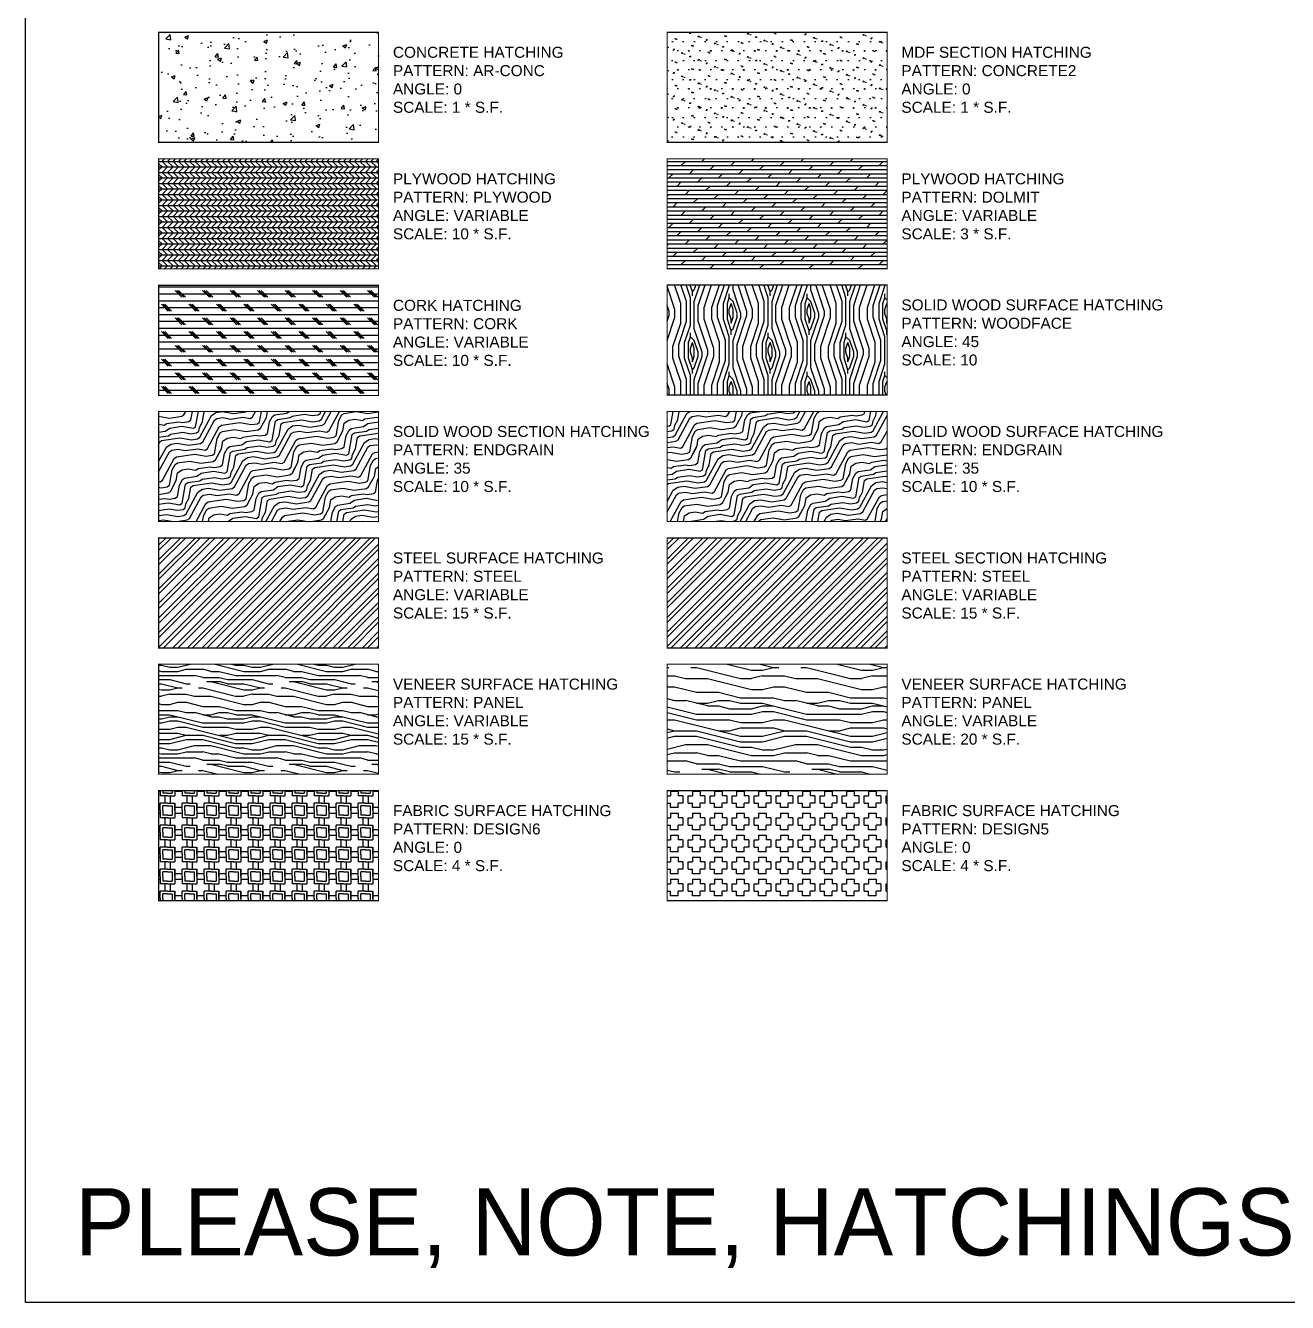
# Model space of a CAD drawing. Header units: inches. Extents: x -8208 to 9368, y -1840 to 1831.
# Drawn here: x -4399.8 to -4058.3, y 433.8 to 779.2 of the extents above; entities that cross this region are included whole.
import ezdxf

# ---------------------------------------------------------------- set-up
doc = ezdxf.new("R2010")
doc.units = ezdxf.units.IN
doc.header["$MEASUREMENT"] = 0
for name, color, linetype in [('SM-I-DT-FILL 60%', 252, 'Continuous'), ('SM-I-SECTION_HATCH', 8, 'Continuous'), ('SM-I-SURFACE_HATCH', 9, 'Continuous')]:
    doc.layers.add(name, color=color, linetype=linetype)
doc.styles.add('SMM-1', font='romans.shx', dxfattribs={"height": 2})
doc.styles.add('SMM_ARIAL', font='arial.ttf')

msp = doc.modelspace()

# ---------------------------------------------------------------- hatches: boundary and pattern name
at = {"layer": 'SM-I-DT-FILL 60%'}
h = msp.add_hatch(dxfattribs=at)
h.set_pattern_fill('WOODFACE', color=256, scale=14.88003, angle=45, style=0)
h.set_pattern_definition([(45, (-4398.241, 486.199), (1e-15, 21.04354), [0.744, -14.136]), (135, (-4397.715, 494.09), (-21.04354, 3e-15), [1.488, -13.392]), (90, (-4398.767, 490.933), (-10.52177, 10.52177), [1.05202, -3.15605, 1.05202, -2.10404, 7.36561, -6.3138]), (90, (-4398.241, 485.146), (-10.52177, 10.52177), [1.05217, -2.10433, 1.05217, -16.83487]), (90, (-4395.611, 489.881), (-10.52177, 10.52177), [1.05217, -19.9914]), (90, (-4394.033, 490.407), (-10.52177, 10.52177), [1.05217, -19.9914]), (90, (-4396.663, 489.881), (-10.52177, 10.52177), [1.05217, -19.9914]), (90, (-4397.715, 489.881), (-10.52177, 10.52177), [2.10433, -18.9392]), (90, (-4402.976, 500.403), (-10.52177, 10.52177), [2.10433, -18.9392]), (90, (-4399.294, 489.355), (-10.52177, 10.52177), [4.2087, -16.8349]), (90, (-4400.346, 489.355), (-10.52177, 10.52177), [4.2087, -16.8349]), (90, (-4396.663, 499.351), (-10.52177, 10.52177), [4.2087, -16.8349]), (90, (-4401.924, 489.881), (-10.52177, 10.52177), [3.1565, -17.887]), (90, (-4405.607, 489.355), (-10.52177, 10.52177), [3.1565, -17.887]), (90, (-4403.502, 489.355), (-10.52177, 10.52177), [3.1565, -17.887]), (90, (-4399.82, 499.351), (-10.52177, 10.52177), [5.2609, -15.78265]), (90, (-4401.398, 498.825), (-10.52177, 10.52177), [5.2609, -15.78265]), (90, (-4397.715, 497.246), (-10.52177, 10.52177), [7.36524, -13.6783]), (71.565, (-4398.2414, 488.303), (10.52177, 10.52177), [1.66364, -31.6091]), (71.565, (-4399.2936, 493.564), (10.52177, 10.52177), [1.66364, -31.6091]), (71.565, (-4398.7675, 491.9856), (10.52177, 10.52177), [1.66364, -31.6091]), (71.565, (-4397.715, 486.725), (10.52177, 10.52177), [3.3273, -29.9455]), (71.565, (-4400.346, 493.564), (10.52177, 10.52177), [4.9909, -28.28184]), (71.565, (-4401.924, 493.038), (10.52177, 10.52177), [6.65455, -26.6182]), (71.565, (-4403.502, 492.5117), (10.52177, 10.52177), [6.65455, -26.6182]), (71.565, (-4408.237, 494.09), (10.52177, 10.52177), [6.65455, -26.6182]), (71.565, (-4407.185, 493.038), (10.52177, 10.52177), [8.3182, -24.95457]), (71.565, (-4405.6066, 492.5117), (10.52177, 10.52177), [8.3182, -24.95457]), (108.435, (-4397.715, 491.9856), (-10.52177, 10.52177), [1.66364, -31.6091]), (108.435, (-4398.2414, 489.355), (-10.52177, 10.52177), [1.66364, -31.6091]), (108.435, (-4398.2414, 486.1986), (-10.52177, 10.52177), [3.3273, -29.9455]), (108.435, (-4396.663, 490.9334), (-10.52177, 10.52177), [3.3273, -29.9455]), (108.435, (-4398.7675, 484.62), (-10.52177, 10.52177), [4.9909, -28.28184]), (108.435, (-4399.8197, 483.568), (-10.52177, 10.52177), [6.65455, -26.6182]), (108.435, (-4390.876, 493.564), (-10.52177, 10.52177), [6.65455, -26.6182]), (108.435, (-4395.611, 490.9334), (-10.52177, 10.52177), [6.65455, -26.6182]), (108.435, (-4392.4544, 491.9856), (-10.52177, 10.52177), [8.3182, -24.9546]), (108.435, (-4394.033, 491.4595), (-10.52177, 10.52177), [8.3182, -24.9546])])
h.paths.add_polyline_path([(-4166.67594, 679.29563), (-4166.67594, 709.05569), (-4226.19606, 709.05569), (-4226.19606, 679.29563)])
at = {"layer": 'SM-I-SECTION_HATCH'}
h = msp.add_hatch(dxfattribs=at)
h.set_pattern_fill('AR-CONC', color=256, scale=1.488003, style=0)
h.set_pattern_definition([(50, (-4967.561, 483.568), (10.67285, -0.93375), [1.116, -12.27602]), (355, (-4967.561, 483.568), (-2.06462, 11.19264), [0.8928, -9.82082]), (100.4514, (-4966.672, 483.49), (8.60824, 10.25888), [0.94846, -10.43302]), (46.1842, (-4967.561, 486.544), (15.88058, -2.46293), [1.674, -18.41404]), (96.6356, (-4966.238, 486.339), (13.9078, 14.4949), [1.4227, -15.64952]), (351.1842, (-4967.561, 486.544), (13.9078, 14.4949), [1.3392, -14.73123]), (21, (-4966.073, 485.8), (8.882, -5.99098), [1.116, -12.27602]), (326, (-4966.073, 485.8), (3.62054, 10.79025), [0.8928, -9.82082]), (71.4514, (-4965.333, 485.301), (12.50254, 4.79926), [0.94846, -10.43302]), (37.5, (-4967.561, 483.568), (0.18094, 4.95347), [0, -9.70178, 0, -9.96962, 0, -9.85802]), (7.5, (-4967.561, 483.568), (3.914483, 5.868858), [0, -5.68417, 0, -9.47858, 0, -3.757208]), (327.5, (-4970.8794, 483.568), (7.943294, -0.335617), [0, -3.72001, 0, -11.606423, 0, -15.40083]), (317.5, (-4972.3674, 483.568), (8.67783, 1.489565), [0, -4.83601, 0, -7.707855, 0, -10.93682])])
h.paths.add_polyline_path([(-4304.27272, 747.62942), (-4304.27272, 777.38948), (-4363.79284, 777.38948), (-4363.79284, 747.62942)])
h = msp.add_hatch(dxfattribs=at)
h.set_pattern_fill('CONCRET2', color=256, scale=1.488003, style=0)
h.set_pattern_definition([(45, (-4962.835, 485.056), (7e-16, 6.313062), [0.210435, -3.051313, 0, -3.051313]), (45, (-4962.4914, 484.914), (7e-16, 6.313062), [0.210435, -3.051313, 0, -3.051313]), (337.5, (-4962.686, 485.205), (-4e-09, -6.31306), [0.372, -2.229904, 0, -2.225878]), (337.5, (-4962.835, 485.056), (-4e-09, -6.31306), [0.372, -2.229904, 0, -2.225878]), (60, (-4964.323, 483.568), (-2.976006, 5.154594), [0.279, -2.836506, 0, -2.836506]), (120, (-4964.323, 483.568), (-5.952012, 1e-08), [0.279, -2.836506, 0, -2.836506]), (0, (-4964.4625, 483.81), (2.976006, 5.154593), [0.279, -2.836506, 0, -2.836506])])
h.paths.add_polyline_path([(-4166.67594, 747.62942), (-4166.67594, 777.38948), (-4226.19606, 777.38948), (-4226.19606, 747.62942)])
h = msp.add_hatch(dxfattribs=at)
h.set_pattern_fill('PLYWOOD', color=256, scale=14.88003, style=0)
h.set_pattern_definition([(0, (-4403.0578, 483.5681), (0, 1.488003), [14.88003]), (45, (-4403.0578, 483.5681), (1.488003, -1e-16), [2.104354, -2.104354]), (315, (-4403.0578, 483.5681), (1.488003, -3e-16), [2.104354, -2.104354])])
h.paths.add_polyline_path([(-4304.27272, 713.40536), (-4304.27272, 743.16541), (-4363.79284, 743.16541), (-4363.79284, 713.40536)])
h = msp.add_hatch(dxfattribs=at)
h.set_pattern_fill('DOLMIT', color=256, scale=4.464009, style=0)
h.set_pattern_definition([(0, (-4399.8197, 483.5681), (0, 1.1160022), []), (45, (-4399.8197, 483.568), (-2.232004, 2.232004), [1.578265, -3.156535])])
h.paths.add_polyline_path([(-4166.67594, 713.40536), (-4166.67594, 743.16541), (-4226.19606, 743.16541), (-4226.19606, 713.40536)])
h = msp.add_hatch(dxfattribs=at)
h.set_pattern_fill('CORK', color=256, scale=14.88003, style=0)
h.set_pattern_definition([(0, (-4403.0578, 483.4538), (0, 1.860004), []), (135, (-4402.128, 482.524), (-3.72001, -3.72001), [2.63044, -2.63044]), (135, (-4401.663, 482.524), (-3.72001, -3.72001), [2.63044, -2.63044]), (135, (-4401.198, 482.524), (-3.72001, -3.72001), [2.63044, -2.63044])])
h.paths.add_polyline_path([(-4304.27272, 679.18129), (-4304.27272, 708.94135), (-4363.79284, 708.94135), (-4363.79284, 679.18129)])
h = msp.add_hatch(dxfattribs=at)
h.set_pattern_fill('ENDGRAIN', color=256, scale=14.88003, angle=35, style=0)
h.set_pattern_definition([(35, (-4344.372, 448.424), (3.6542, 20.7238), [0.744, -14.136]), (35, (-4353.758, 443.669), (3.6542, 20.7238), [1.488, -13.392]), (35, (-4346.262, 449.826), (3.6542, 20.7238), [0.744, -14.136]), (35, (-4354.428, 445.924), (3.6542, 20.7238), [0.744, -14.136]), (35, (-4347.542, 451.654), (3.6542, 20.7238), [0.744, -14.136]), (35, (-4354.672, 447.57), (3.6542, 20.7238), [0.744, -14.136]), (35, (-4348.395, 452.873), (3.6542, 20.7238), [0.744, -14.136]), (35, (-4355.953, 449.398), (3.6542, 20.7238), [0.744, -8.184, 0.744, -5.208]), (35, (-4356.806, 450.617), (3.6542, 20.7238), [1.488, -7.44, 0.744, -5.208]), (35, (-4358.696, 452.018), (3.6542, 20.7238), [0.744, -2.232, 0.744, -5.952, 0.744, -4.464]), (35, (-4360.159, 452.81), (3.6542, 20.7238), [0.744, -2.976, 1.488, -9.672]), (35, (-4352.663, 458.967), (3.6542, 20.7238), [0.744, -14.136]), (35, (-4361.012, 454.029), (3.6542, 20.7238), [0.744, -3.72, 0.744, -9.672]), (80, (-4354.123, 441.596), (-8.53483, 12.189), [2.10435, -18.9392]), (80, (-4343.762, 448.851), (-8.53483, 12.189), [4.2087, -16.8348]), (80, (-4348.03, 454.945), (-8.53483, 12.189), [1.0522, -19.9914]), (80, (-4359.244, 448.91), (-8.53483, 12.189), [3.1565, -17.887]), (80, (-4348.883, 456.164), (-8.53483, 12.189), [5.2609, -15.7827]), (80, (-4350.164, 457.993), (-8.53483, 12.189), [3.1565, -17.887]), (350, (-4353.455, 457.504), (12.189, 8.53483), [1.0522, -19.9914]), (350, (-4350.893, 444.766), (12.189, 8.53483), [2.10435, -18.9392]), (350, (-4353.698, 450.068), (12.189, 8.53483), [2.10435, -18.9392]), (350, (-4348.334, 450.191), (12.189, 8.53483), [2.10435, -18.9392]), (350, (-4352.357, 454.64), (12.189, 8.53483), [2.10435, -18.9392]), (350, (-4352.601, 456.286), (12.189, 8.53483), [3.1565, -17.887]), (350, (-4350.528, 446.838), (12.189, 8.53483), [3.1565, -17.887]), (350, (-4349.126, 448.728), (12.189, 8.53483), [3.1565, -17.887]), (350, (-4353.942, 451.714), (12.189, 8.53483), [3.1565, -17.887]), (350, (-4353.149, 453.177), (12.189, 8.53483), [3.1565, -17.887]), (61.565, (-4355.2206, 444.461), (12.189, 8.53483), [1.6636, -31.6091]), (61.565, (-4345.652, 450.2524), (12.189, 8.53483), [6.65455, -26.6182]), (61.565, (-4346.932, 452.081), (12.189, 8.53483), [6.65455, -26.6182]), (61.565, (-4347.786, 453.2996), (12.189, 8.53483), [6.65456, -9.9696, 3.32732, -13.32126]), (61.565, (-4347.847, 455.9814), (12.189, 8.53483), [1.6636, -31.6091]), (61.565, (-4361.8044, 452.566), (12.189, 8.53483), [1.6636, -31.6091]), (61.565, (-4352.053, 459.394), (12.189, 8.53483), [3.3273, -29.9455]), (8.435, (-4347.419, 446.29), (12.189, 8.53483), [3.3273, -29.9455]), (8.435, (-4353.819, 446.3504), (12.189, 8.53483), [3.3273, -29.9455]), (8.435, (-4352.539, 444.522), (12.189, 8.53483), [1.6636, -31.6091]), (8.435, (-4354.063, 447.996), (12.189, 8.53483), [4.9909, -28.28184]), (8.435, (-4351.625, 449.703), (12.189, 8.53483), [3.3273, -29.9455]), (8.435, (-4350.833, 451.166), (12.189, 8.53483), [3.3273, -29.9455]), (8.435, (-4355.343, 449.8244), (12.189, 8.53483), [1.6636, -31.6091]), (8.435, (-4355.587, 451.47), (12.189, 8.53483), [1.6636, -31.6091]), (8.435, (-4352.4186, 457.322), (12.189, 8.53483), [1.6636, -31.6091]), (8.435, (-4350.041, 452.629), (12.189, 8.53483), [1.6636, -31.6091]), (8.435, (-4358.0864, 452.445), (12.189, 8.53483), [4.9909, -28.28184]), (8.435, (-4359.549, 453.237), (12.189, 8.53483), [3.3273, -29.9455]), (8.435, (-4350.285, 454.2745), (12.189, 8.53483), [1.6636, -14.9723, 1.6636, -14.9733]), (8.435, (-4355.6486, 454.152), (12.189, 8.53483), [3.3273, -29.9455]), (8.435, (-4355.8926, 455.7975), (12.189, 8.53483), [3.3273, -29.9455]), (8.435, (-4360.403, 454.456), (12.189, 8.53483), [3.3273, -29.9455]), (8.435, (-4356.746, 457.0164), (12.189, 8.53483), [3.3273, -29.9455])])
h.paths.add_polyline_path([(-4304.27272, 645.07157), (-4304.27272, 674.83163), (-4363.79284, 674.83163), (-4363.79284, 645.07157)])
h = msp.add_hatch(dxfattribs=at)
h.set_pattern_fill('STEEL', color=256, scale=22.320045, style=0)
h.set_pattern_definition([(45, (-4403.0578, 483.5681), (-1.97283, 1.97283), []), (45, (-4403.0578, 484.9632), (-1.97283, 1.97283), [])])
h.paths.add_polyline_path([(-4304.27272, 610.8475), (-4304.27272, 640.60756), (-4363.79284, 640.60756), (-4363.79284, 610.8475)])
at = {"layer": 'SM-I-SURFACE_HATCH'}
h = msp.add_hatch(dxfattribs=at)
h.set_pattern_fill('ENDGRAIN', color=256, scale=14.88003, angle=35, style=0)
h.set_pattern_definition([(35, (-4390.068, 490.396), (3.6542, 20.72384), [0.744, -14.136]), (35, (-4399.454, 485.64), (3.6542, 20.72384), [1.488, -13.392]), (35, (-4391.958, 491.798), (3.6542, 20.72384), [0.744, -14.136]), (35, (-4400.125, 487.896), (3.6542, 20.72384), [0.744, -14.136]), (35, (-4393.238, 493.626), (3.6542, 20.72384), [0.744, -14.136]), (35, (-4400.369, 489.541), (3.6542, 20.72384), [0.744, -14.136]), (35, (-4394.092, 494.845), (3.6542, 20.72384), [0.744, -14.136]), (35, (-4401.65, 491.37), (3.6542, 20.72384), [0.744, -8.184, 0.744, -5.208]), (35, (-4402.503, 492.589), (3.6542, 20.72384), [1.488, -7.44, 0.744, -5.208]), (35, (-4404.392, 493.99), (3.6542, 20.72384), [0.744, -2.232, 0.744, -5.95201, 0.744, -4.464]), (35, (-4405.855, 494.782), (3.6542, 20.72384), [0.744, -2.976, 1.488, -9.67202]), (35, (-4398.359, 500.94), (3.6542, 20.72384), [0.744, -14.136]), (35, (-4406.709, 496.001), (3.6542, 20.72384), [0.744, -3.72, 0.744, -9.67202]), (80, (-4399.82, 483.568), (-8.53483, 12.189), [2.10435, -18.9392]), (80, (-4389.459, 490.823), (-8.53483, 12.189), [4.2087, -16.8348]), (80, (-4393.726, 496.917), (-8.53483, 12.189), [1.0522, -19.9914]), (80, (-4404.941, 490.882), (-8.53483, 12.189), [3.1565, -17.887]), (80, (-4394.58, 498.136), (-8.53483, 12.189), [5.2609, -15.78265]), (80, (-4395.86, 499.965), (-8.53483, 12.189), [3.1565, -17.887]), (350, (-4399.151, 499.476), (12.189, 8.53483), [1.0522, -19.9914]), (350, (-4396.59, 486.738), (12.189, 8.53483), [2.10435, -18.9392]), (350, (-4399.394, 492.04), (12.189, 8.53483), [2.10435, -18.9392]), (350, (-4394.03, 492.163), (12.189, 8.53483), [2.10435, -18.9392]), (350, (-4398.054, 496.612), (12.189, 8.53483), [2.10435, -18.9392]), (350, (-4398.298, 498.258), (12.189, 8.53483), [3.1565, -17.887]), (350, (-4396.224, 488.81), (12.189, 8.53483), [3.1565, -17.887]), (350, (-4394.823, 490.7), (12.189, 8.53483), [3.1565, -17.887]), (350, (-4399.638, 493.686), (12.189, 8.53483), [3.1565, -17.887]), (350, (-4398.846, 495.149), (12.189, 8.53483), [3.1565, -17.887]), (61.565, (-4400.917, 486.433), (12.189, 8.53483), [1.66364, -31.6091]), (61.565, (-4391.349, 492.2244), (12.189, 8.53483), [6.65455, -26.6182]), (61.565, (-4392.629, 494.053), (12.189, 8.53483), [6.65455, -26.6182]), (61.565, (-4393.4824, 495.2716), (12.189, 8.53483), [6.65456, -9.96962, 3.32732, -13.32126]), (61.565, (-4393.544, 497.9535), (12.189, 8.53483), [1.66364, -31.6091]), (61.565, (-4407.501, 494.538), (12.189, 8.53483), [1.66364, -31.6091]), (61.565, (-4397.75, 501.366), (12.189, 8.53483), [3.3273, -29.9455]), (8.435, (-4393.116, 488.262), (12.189, 8.53483), [3.3273, -29.9455]), (8.435, (-4399.5156, 488.3224), (12.189, 8.53483), [3.3273, -29.9455]), (8.435, (-4398.2353, 486.494), (12.189, 8.53483), [1.66364, -31.6091]), (8.435, (-4399.7596, 489.968), (12.189, 8.53483), [4.9909, -28.28184]), (8.435, (-4397.322, 491.675), (12.189, 8.53483), [3.3273, -29.9455]), (8.435, (-4396.5296, 493.138), (12.189, 8.53483), [3.3273, -29.9455]), (8.435, (-4401.04, 491.7964), (12.189, 8.53483), [1.66364, -31.6091]), (8.435, (-4401.284, 493.442), (12.189, 8.53483), [1.66364, -31.6091]), (8.435, (-4398.115, 499.294), (12.189, 8.53483), [1.66364, -31.6091]), (8.435, (-4395.7375, 494.601), (12.189, 8.53483), [1.66364, -31.6091]), (8.435, (-4403.783, 494.417), (12.189, 8.53483), [4.9909, -28.28184]), (8.435, (-4405.246, 495.209), (12.189, 8.53483), [3.3273, -29.9455]), (8.435, (-4395.9815, 496.2465), (12.189, 8.53483), [1.6636, -14.9723, 1.6636, -14.9733]), (8.435, (-4401.345, 496.124), (12.189, 8.53483), [3.3273, -29.9455]), (8.435, (-4401.589, 497.7695), (12.189, 8.53483), [3.3273, -29.9455]), (8.435, (-4406.0994, 496.428), (12.189, 8.53483), [3.3273, -29.9455]), (8.435, (-4402.443, 498.9884), (12.189, 8.53483), [3.3273, -29.9455])])
h.paths.add_polyline_path([(-4166.67594, 645.07157), (-4166.67594, 674.83163), (-4226.19606, 674.83163), (-4226.19606, 645.07157)])
h = msp.add_hatch(dxfattribs=at)
h.set_pattern_fill('STEEL', color=256, scale=22.320045, style=0)
h.set_pattern_definition([(45, (-4399.8197, 483.5681), (-1.972832, 1.972832), []), (45, (-4399.8197, 484.9632), (-1.972832, 1.972832), [])])
h.paths.add_polyline_path([(-4166.67594, 610.8475), (-4166.67594, 640.60756), (-4226.19606, 640.60756), (-4226.19606, 610.8475)])
h = msp.add_hatch(dxfattribs=at)
h.set_pattern_fill('PANEL', color=256, scale=22.320045, style=0)
h.set_pattern_definition([(0, (-4354.123, 441.596), (0, 22.32), [4.464, -6.696, 2.232, -8.928]), (0, (-4338.5, 442.154), (0, 22.32), [4.464, -17.856]), (0, (-4340.73, 443.27), (0, 22.32), [2.232, -20.088]), (0, (-4353.007, 443.828), (0, 22.32), [1.116, -15.624, 1.116, -4.464]), (0, (-4345.195, 444.944), (0, 22.32), [4.464, -6.696, 1.116, -10.044]), (0, (-4350.775, 445.502), (0, 22.32), [3.348, -18.972]), (0, (-4345.195, 446.06), (0, 22.32), [6.696, -15.624]), (0, (-4351.89, 446.618), (0, 22.32), [4.464, -17.856]), (0, (-4342.963, 447.176), (0, 22.32), [11.16, -11.16]), (0, (-4349.66, 448.292), (0, 22.32), [2.232, -6.696, 4.464, -8.928]), (0, (-4334.035, 448.85), (0, 22.32), [4.464, -17.856]), (0, (-4338.5, 449.408), (0, 22.32), [2.232, -20.088]), (0, (-4342.963, 449.966), (0, 22.32), [2.232, -20.088]), (0, (-4354.123, 450.524), (0, 22.32), [4.464, -17.856]), (0, (-4342.963, 451.082), (0, 22.32), [4.464, -17.856]), (0, (-4342.963, 452.198), (0, 22.32), [4.464, -4.464, 4.464, -8.928]), (0, (-4347.427, 453.314), (0, 22.32), [2.232, -11.16, 4.464, -4.464]), (0, (-4342.963, 453.872), (0, 22.32), [6.696, -15.624]), (0, (-4342.963, 454.988), (0, 22.32), [4.464, -17.856]), (0, (-4351.89, 455.546), (0, 22.32), [6.696, -8.928, 2.232, -4.464]), (0, (-4351.89, 456.662), (0, 22.32), [11.16, -11.16]), (0, (-4338.5, 457.22), (0, 22.32), [2.232, -20.088]), (0, (-4345.195, 457.778), (0, 22.32), [4.464, -17.856]), (0, (-4349.66, 458.336), (0, 22.32), [2.232, -8.928, 2.232, -8.928]), (0, (-4351.89, 458.894), (0, 22.32), [2.232, -6.696, 4.464, -8.928]), (0, (-4347.427, 459.452), (0, 22.32), [2.232, -11.16, 2.232, -6.696]), (0, (-4342.963, 460.01), (0, 22.32), [6.696, -15.624]), (0, (-4351.89, 461.126), (0, 22.32), [4.464, -17.856]), (0, (-4340.73, 461.684), (0, 22.32), [2.232, -20.088]), (0, (-4336.267, 462.242), (0, 22.32), [2.232, -20.088]), (14.0362, (-4338.499, 443.27), (22.32004, -8e-10), [2.299, -89.729]), (14.0362, (-4336.267, 448.292), (22.32004, -8e-10), [2.299, -89.729]), (14.0362, (-4338.499, 461.684), (22.32004, -8e-10), [2.299, -89.729]), (14.0362, (-4345.195, 453.314), (22.32004, -8e-10), [2.299, -89.729]), (14.0362, (-4340.731, 456.662), (22.32004, -8e-10), [2.299, -89.729]), (14.0362, (-4338.499, 454.988), (22.32004, -8e-10), [2.299, -89.729]), (14.0362, (-4349.659, 458.894), (22.32004, -8e-10), [2.299, -89.729]), (14.0362, (-4340.731, 457.778), (22.32004, -8e-10), [2.299, -89.729]), (14.0362, (-4336.267, 449.408), (22.32004, -8e-10), [4.598, -87.43]), (14.0362, (-4338.499, 451.082), (22.32004, -8e-10), [4.598, -87.43]), (14.0362, (-4338.499, 452.198), (22.32004, -8e-10), [4.598, -87.43]), (165.9638, (-4345.195, 444.944), (-22.32004, -8e-10), [2.299, -4.5979, 2.299, -82.832]), (165.9638, (-4349.659, 448.292), (-22.32004, -8e-10), [2.299, -89.729]), (165.9638, (-4349.659, 458.336), (-22.32004, -8e-10), [4.598, -87.43]), (194.0362, (-4338.499, 442.154), (-22.32004, 8e-10), [2.299, -89.729]), (345.9638, (-4334.035, 442.154), (22.32004, 8e-10), [2.299, -89.729]), (345.9638, (-4340.731, 449.966), (22.32004, 8e-10), [2.299, -89.729]), (345.9638, (-4336.267, 453.872), (22.32004, 8e-10), [2.299, -89.729]), (345.9638, (-4345.195, 455.546), (22.32004, 8e-10), [2.299, -89.729]), (345.9638, (-4347.427, 458.336), (22.32004, 8e-10), [2.299, -89.729]), (345.9638, (-4345.195, 459.452), (22.32004, 8e-10), [2.299, -89.729]), (345.9638, (-4345.195, 455.546), (22.32004, 8e-10), [2.299, -89.729]), (345.9638, (-4338.499, 458.894), (22.32004, 8e-10), [9.1959, -82.832]), (345.9638, (-4351.891, 443.828), (22.32004, 8e-10), [9.1959, -82.832]), (345.9638, (-4349.659, 445.502), (22.32004, 8e-10), [9.1959, -82.832]), (345.9638, (-4347.427, 446.618), (22.32004, 8e-10), [2.299, -4.5979, 4.5979, -80.5331]), (345.9638, (-4347.427, 448.292), (22.32004, 8e-10), [4.5979, -4.5979, 4.5979, -78.2341]), (345.9638, (-4349.659, 450.524), (22.32004, 8e-10), [9.1959, -82.832]), (345.9638, (-4351.891, 452.198), (22.32004, 8e-10), [9.1959, -82.832]), (345.9638, (-4351.891, 453.314), (22.32004, 8e-10), [9.1959, -82.832]), (345.9638, (-4336.267, 460.01), (22.32004, 8e-10), [2.299, -89.729]), (345.9638, (-4334.035, 462.242), (22.32004, 4e-06), [4.598, -87.43]), (345.9638, (-4347.427, 461.126), (22.32004, 4e-06), [4.598, -87.43]), (345.9638, (-4349.659, 441.596), (22.32004, 4e-07), [9.1959, -82.832]), (345.9638, (-4336.267, 457.22), (22.32004, 4e-07), [6.8969, -85.131]), (345.9638, (-4334.035, 455.546), (22.32004, 4e-07), [13.7938, -78.2341])])
h.paths.add_polyline_path([(-4304.27272, 576.73778), (-4304.27272, 606.49784), (-4363.79284, 606.49784), (-4363.79284, 576.73778)])
h = msp.add_hatch(dxfattribs=at)
h.set_pattern_fill('PANEL', color=256, scale=29.76006, style=0)
h.set_pattern_definition([(0, (-4399.82, 483.568), (0, 29.76), [5.952, -8.928, 2.976, -11.904]), (0, (-4378.988, 484.312), (0, 29.76), [5.952, -23.808]), (0, (-4381.964, 485.8), (0, 29.76), [2.976, -26.784]), (0, (-4398.332, 486.544), (0, 29.76), [1.488, -20.832, 1.488, -5.952]), (0, (-4387.916, 488.032), (0, 29.76), [5.952, -8.928, 1.488, -13.392]), (0, (-4395.356, 488.776), (0, 29.76), [4.464, -25.296]), (0, (-4387.916, 489.52), (0, 29.76), [8.928, -20.832]), (0, (-4396.844, 490.264), (0, 29.76), [5.952, -23.808]), (0, (-4384.94, 491.008), (0, 29.76), [14.88, -14.88]), (0, (-4393.868, 492.496), (0, 29.76), [2.976, -8.928, 5.952, -11.904]), (0, (-4373.036, 493.24), (0, 29.76), [5.952, -23.808]), (0, (-4378.988, 493.984), (0, 29.76), [2.976, -26.784]), (0, (-4384.94, 494.728), (0, 29.76), [2.976, -26.784]), (0, (-4399.82, 495.472), (0, 29.76), [5.952, -23.808]), (0, (-4384.94, 496.216), (0, 29.76), [5.952, -23.808]), (0, (-4384.94, 497.704), (0, 29.76), [5.952, -5.952, 5.952, -11.904]), (0, (-4390.892, 499.192), (0, 29.76), [2.976, -14.88, 5.952, -5.952]), (0, (-4384.94, 499.936), (0, 29.76), [8.928, -20.832]), (0, (-4384.94, 501.424), (0, 29.76), [5.952, -23.808]), (0, (-4396.844, 502.168), (0, 29.76), [8.928, -11.904, 2.976, -5.952]), (0, (-4396.844, 503.656), (0, 29.76), [14.88, -14.88]), (0, (-4378.988, 504.4), (0, 29.76), [2.976, -26.784]), (0, (-4387.916, 505.144), (0, 29.76), [5.952, -23.808]), (0, (-4393.868, 505.888), (0, 29.76), [2.976, -11.904, 2.976, -11.904]), (0, (-4396.844, 506.632), (0, 29.76), [2.976, -8.928, 5.952, -11.904]), (0, (-4390.892, 507.376), (0, 29.76), [2.976, -14.88, 2.976, -8.928]), (0, (-4384.94, 508.12), (0, 29.76), [8.928, -20.832]), (0, (-4396.844, 509.608), (0, 29.76), [5.952, -23.808]), (0, (-4381.964, 510.352), (0, 29.76), [2.976, -26.784]), (0, (-4376.012, 511.096), (0, 29.76), [2.976, -26.784]), (14.0362, (-4378.9876, 485.8), (29.76006, -1e-09), [3.0653, -119.6386]), (14.0362, (-4376.0116, 492.496), (29.76006, -1e-09), [3.0653, -119.6386]), (14.0362, (-4378.9876, 510.352), (29.76006, -1e-09), [3.0653, -119.6386]), (14.0362, (-4387.9156, 499.192), (29.76006, -1e-09), [3.0653, -119.6386]), (14.0362, (-4381.9636, 503.656), (29.76006, -1e-09), [3.0653, -119.6386]), (14.0362, (-4378.9876, 501.424), (29.76006, -1e-09), [3.0653, -119.6386]), (14.0362, (-4393.868, 506.632), (29.76006, -1e-09), [3.0653, -119.6386]), (14.0362, (-4381.9636, 505.144), (29.76006, -1e-09), [3.0653, -119.6386]), (14.0362, (-4376.0116, 493.984), (29.76006, -1e-09), [6.1306, -116.5733]), (14.0362, (-4378.9876, 496.216), (29.76006, -1e-09), [6.1306, -116.5733]), (14.0362, (-4378.9876, 497.704), (29.76006, -1e-09), [6.1306, -116.5733]), (165.9638, (-4387.9156, 488.032), (-29.76006, -1e-09), [3.0653, -6.1306, 3.0653, -110.4427]), (165.9638, (-4393.868, 492.496), (-29.76006, -1e-09), [3.0653, -119.6386]), (165.9638, (-4393.868, 505.888), (-29.76006, -1e-09), [6.1306, -116.5733]), (194.0362, (-4378.9876, 484.312), (-29.76006, 1e-09), [3.0653, -119.6386]), (345.9638, (-4373.0356, 484.312), (29.76006, 1e-09), [3.0653, -119.6386]), (345.9638, (-4381.9636, 494.728), (29.76006, 1e-09), [3.0653, -119.6386]), (345.9638, (-4376.0116, 499.936), (29.76006, 1e-09), [3.0653, -119.6386]), (345.9638, (-4387.9156, 502.168), (29.76006, 1e-09), [3.0653, -119.6386]), (345.9638, (-4390.8916, 505.888), (29.76006, 1e-09), [3.0653, -119.6386]), (345.9638, (-4387.9156, 507.376), (29.76006, 1e-09), [3.0653, -119.6386]), (345.9638, (-4387.9156, 502.168), (29.76006, 1e-09), [3.0653, -119.6386]), (345.9638, (-4378.9876, 506.632), (29.76006, 1e-09), [12.2611, -110.4427]), (345.9638, (-4396.844, 486.544), (29.76006, 1e-09), [12.2611, -110.4427]), (345.9638, (-4393.868, 488.776), (29.76006, 1e-09), [12.2611, -110.4427]), (345.9638, (-4390.8916, 490.264), (29.76006, 1e-09), [3.0653, -6.1306, 6.1306, -107.3774]), (345.9638, (-4390.8916, 492.496), (29.76006, 1e-09), [6.1306, -6.1306, 6.1306, -104.3121]), (345.9638, (-4393.868, 495.472), (29.76006, 1e-09), [12.2611, -110.4427]), (345.9638, (-4396.844, 497.704), (29.76006, 1e-09), [12.2611, -110.4427]), (345.9638, (-4396.844, 499.192), (29.76006, 1e-09), [12.2611, -110.4427]), (345.9638, (-4376.0116, 508.12), (29.76006, 1e-09), [3.0653, -119.6386]), (345.9638, (-4373.0356, 511.096), (29.76006, 6e-06), [6.1306, -116.5733]), (345.9638, (-4390.8916, 509.608), (29.76006, 6e-06), [6.1306, -116.5733]), (345.9638, (-4393.868, 483.568), (29.76006, 5e-07), [12.2611, -110.4427]), (345.9638, (-4376.0116, 504.4), (29.76006, 5e-07), [9.1959, -113.508]), (345.9638, (-4373.0356, 502.168), (29.76006, 5e-07), [18.3917, -104.3121])])
h.paths.add_polyline_path([(-4166.67594, 576.73778), (-4166.67594, 606.49784), (-4226.19606, 606.49784), (-4226.19606, 576.73778)])
h = msp.add_hatch(dxfattribs=at)
h.set_pattern_fill('DESIGN6', color=256, scale=5.952012, style=0)
h.set_pattern_definition([(270, (-4401.808, 489.52), (5.952, -5.952), [1.24992, -4.7021]), (0, (-4403.058, 488.27), (5.952, 5.952), [1.24992, -4.7021]), (270, (-4398.356, 489.52), (5.952, -5.952), [1.24992, -4.7021]), (180, (-4397.106, 488.27), (-5.952, -5.952), [1.24992, -4.7021]), (180, (-4397.106, 484.818), (-5.952, -5.952), [1.24992, -4.7021]), (90, (-4398.356, 483.568), (-5.952, 5.952), [1.24992, -4.7021]), (270, (-4401.808, 484.818), (5.952, -5.952), [1.24992, -4.7021]), (0, (-4403.058, 484.818), (5.952, 5.952), [1.24992, -4.7021]), (270, (-4401.0936, 485.5323), (5.952, -5.952), [1.96416, -3.98785]), (0, (-4403.058, 487.556), (5.952, 5.952), [1.96416, -3.98785]), (270, (-4401.0936, 489.52), (5.952, -5.952), [1.96416, -3.98785]), (270, (-4399.07, 489.52), (5.952, -5.952), [1.96416, -3.98785]), (180, (-4397.106, 487.556), (-5.952, -5.952), [1.96416, -3.98785]), (180, (-4397.106, 485.5323), (-5.952, -5.952), [1.96416, -3.98785]), (90, (-4399.07, 483.568), (-5.952, 5.952), [1.96416, -3.98785]), (90, (-4401.0936, 483.568), (-5.952, 5.952), [1.96416, -3.98785]), (0, (-4403.058, 485.5323), (5.952, 5.952), [1.96416, -3.98785]), (90, (-4402.284, 485.5323), (-5.952, 5.952), [2.02368, -3.92833]), (0, (-4401.0936, 488.806), (5.952, 5.952), [2.02368, -3.92833]), (180, (-4399.07, 484.342), (-5.952, -5.952), [2.02368, -3.92833]), (270, (-4397.82, 487.556), (5.952, -5.952), [2.02368, -3.92833])])
h.paths.add_polyline_path([(-4304.27272, 542.51371), (-4304.27272, 572.27377), (-4363.79284, 572.27377), (-4363.79284, 542.51371)])
h = msp.add_hatch(dxfattribs=at)
h.set_pattern_fill('DESIGN5', color=256, scale=5.952012, style=0)
h.set_pattern_definition([(270, (-4394.582, 487.556), (5.95201, -5.95201), [2.02368, -3.92833]), (180, (-4395.832, 484.342), (-5.95201, -5.95201), [2.02368, -3.92833]), (0, (-4397.8555, 488.806), (5.95201, 5.95201), [2.02368, -3.92833]), (90, (-4399.046, 485.5323), (-5.95201, 5.95201), [2.02368, -3.92833]), (0, (-4399.046, 485.5323), (5.95201, 5.95201), [1.1904, -4.76161]), (90, (-4397.8555, 484.342), (-5.95201, 5.95201), [1.1904, -4.76161]), (90, (-4395.832, 484.342), (-5.95201, 5.95201), [1.1904, -4.76161]), (180, (-4394.582, 485.5323), (-5.95201, -5.95201), [1.24992, -4.70209]), (180, (-4394.582, 487.556), (-5.95201, -5.95201), [1.24992, -4.70209]), (270, (-4395.832, 488.806), (5.95201, -5.95201), [1.24992, -4.70209]), (270, (-4397.8555, 488.806), (5.95201, -5.95201), [1.24992, -4.70209]), (0, (-4399.046, 487.556), (5.95201, 5.95201), [1.1904, -4.76161])])
h.paths.add_polyline_path([(-4166.67594, 542.51371), (-4166.67594, 572.27377), (-4226.19606, 572.27377), (-4226.19606, 542.51371)])

# ---------------------------------------------------------------- linework, layer by layer
at = {"color": 30}
msp.add_lwpolyline([(-4399.81965, 899.31618), (-3750.15812, 899.31618), (-3750.15812, 433.84582), (-4399.81965, 433.84582)], close=True, dxfattribs=at)
at = {"const_width": 0.2976}
for points in [[(-4363.79284, 747.62942), (-4304.27272, 747.62942), (-4304.27272, 777.38948), (-4363.79284, 777.38948)], [(-4226.19606, 747.62942), (-4166.67594, 747.62942), (-4166.67594, 777.38948), (-4226.19606, 777.38948)], [(-4363.79284, 713.40536), (-4304.27272, 713.40536), (-4304.27272, 743.16541), (-4363.79284, 743.16541)], [(-4226.19606, 713.40536), (-4166.67594, 713.40536), (-4166.67594, 743.16541), (-4226.19606, 743.16541)], [(-4363.79284, 679.18129), (-4304.27272, 679.18129), (-4304.27272, 708.94135), (-4363.79284, 708.94135)], [(-4226.19606, 679.29563), (-4166.67594, 679.29563), (-4166.67594, 709.05569), (-4226.19606, 709.05569)], [(-4363.79284, 645.07157), (-4304.27272, 645.07157), (-4304.27272, 674.83163), (-4363.79284, 674.83163)], [(-4226.19606, 645.07157), (-4166.67594, 645.07157), (-4166.67594, 674.83163), (-4226.19606, 674.83163)], [(-4363.79284, 610.8475), (-4304.27272, 610.8475), (-4304.27272, 640.60756), (-4363.79284, 640.60756)], [(-4226.19606, 610.8475), (-4166.67594, 610.8475), (-4166.67594, 640.60756), (-4226.19606, 640.60756)], [(-4363.79284, 576.73778), (-4304.27272, 576.73778), (-4304.27272, 606.49784), (-4363.79284, 606.49784)], [(-4226.19606, 576.73778), (-4166.67594, 576.73778), (-4166.67594, 606.49784), (-4226.19606, 606.49784)], [(-4363.79284, 542.51371), (-4304.27272, 542.51371), (-4304.27272, 572.27377), (-4363.79284, 572.27377)], [(-4226.19606, 542.51371), (-4166.67594, 542.51371), (-4166.67594, 572.27377), (-4226.19606, 572.27377)]]:
    msp.add_lwpolyline(points, close=True, dxfattribs=at)

# ---------------------------------------------------------------- texts
at = {"color": 3, "char_height": 2.976006, "attachment_point": 1, "style": 'SMM_ARIAL'}
for s, insert in [('CONCRETE HATCHING\\PPATTERN: AR-CONC\\PANGLE: 0\\PSCALE: 1 * S.F.', (-4300.39608, 773.47623)), ('MDF SECTION HATCHING\\PPATTERN: CONCRETE2\\PANGLE: 0\\PSCALE: 1 * S.F.', (-4162.7993, 773.47623)), ('PLYWOOD HATCHING\\PPATTERN: PLYWOOD\\PANGLE: VARIABLE\\PSCALE: 10 * S.F.', (-4300.39608, 739.25216)), ('PLYWOOD HATCHING\\PPATTERN: DOLMIT\\PANGLE: VARIABLE\\PSCALE: 3 * S.F.', (-4162.7993, 739.25216)), ('CORK HATCHING\\PPATTERN: CORK\\PANGLE: VARIABLE\\PSCALE: 10 * S.F.', (-4300.39608, 705.02809)), ('SOLID WOOD SURFACE HATCHING\\PPATTERN: WOODFACE\\PANGLE: 45\\PSCALE: 10', (-4162.7993, 705.14244)), ('SOLID WOOD SECTION HATCHING\\PPATTERN: ENDGRAIN\\PANGLE: 35\\PSCALE: 10 * S.F.', (-4300.39608, 670.91837)), ('SOLID WOOD SURFACE HATCHING\\PPATTERN: ENDGRAIN\\PANGLE: 35\\PSCALE: 10 * S.F.', (-4162.7993, 670.91837)), ('STEEL SURFACE HATCHING\\PPATTERN: STEEL\\PANGLE: VARIABLE\\PSCALE: 15 * S.F.', (-4300.39608, 636.6943)), ('STEEL SECTION HATCHING\\PPATTERN: STEEL\\PANGLE: VARIABLE\\PSCALE: 15 * S.F.', (-4162.7993, 636.6943)), ('VENEER SURFACE HATCHING\\PPATTERN: PANEL\\PANGLE: VARIABLE\\PSCALE: 15 * S.F.', (-4300.39608, 602.58458)), ('VENEER SURFACE HATCHING\\PPATTERN: PANEL\\PANGLE: VARIABLE\\PSCALE: 20 * S.F.', (-4162.7993, 602.58458)), ('FABRIC SURFACE HATCHING\\PPATTERN: DESIGN6\\PANGLE: 0\\PSCALE: 4 * S.F.', (-4300.39608, 568.36052)), ('FABRIC SURFACE HATCHING\\PPATTERN: DESIGN5\\PANGLE: 0\\PSCALE: 4 * S.F.', (-4162.7993, 568.36052))]:
    msp.add_mtext(s, dxfattribs=dict(at, insert=insert))
at = {"color": 30, "insert": (-4386.42383, 468.38878), "char_height": 18.19584, "width": 1045.8247871, "attachment_point": 1, "style": 'SMM-1'}
msp.add_mtext('\\A1;{\\fArial|b0|i0|c0|p34;\\W0.95;PLEASE, NOTE, HATCHINGS ARE IN SCALE \\H0.7x;\\S1#4;\\H1.4286x;"=1\'-0"}', dxfattribs=at)

doc.saveas('drawing.dxf')
